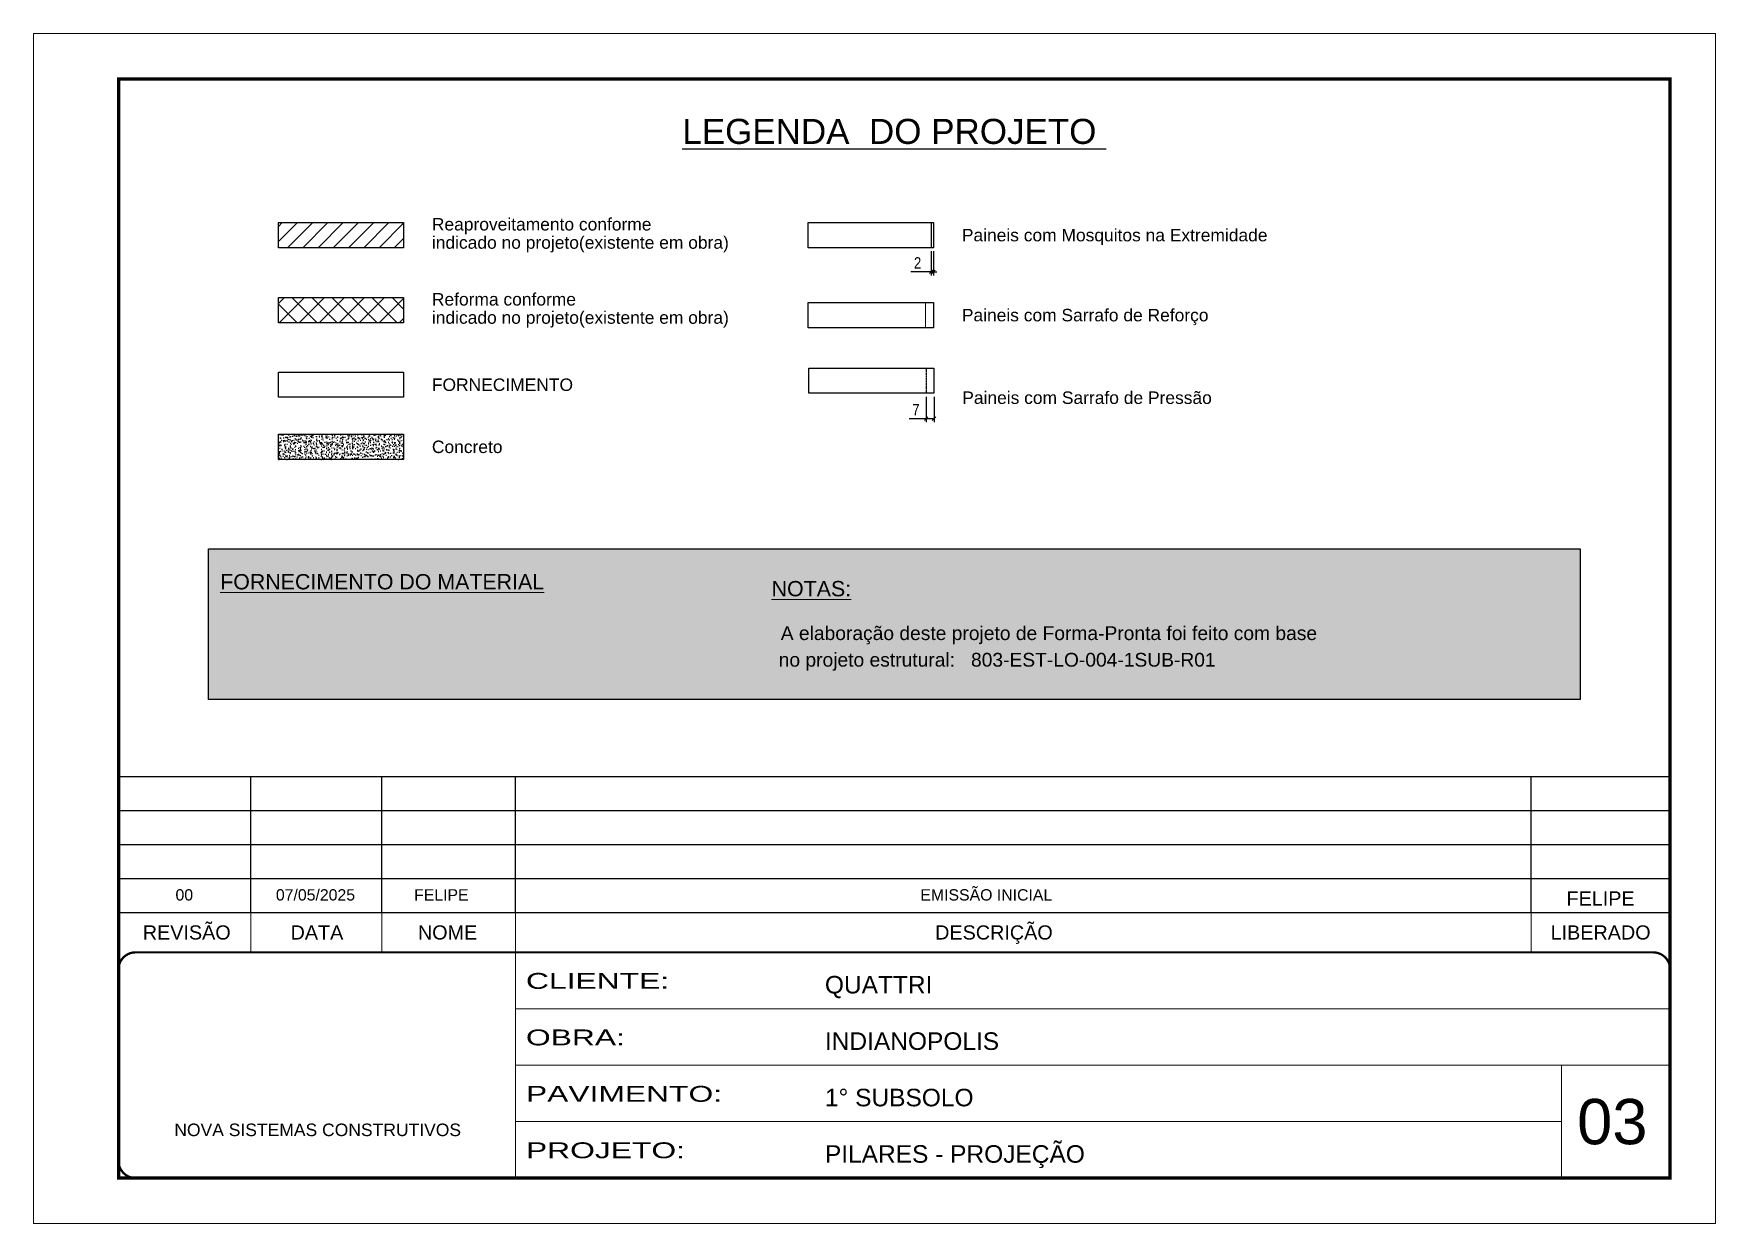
# Model space of a CAD drawing. Header units: millimetres. Extents: x 1945 to 8225, y 304 to 15137.
# Drawn here: x 5128 to 6613, y 14087 to 15137 of the extents above; entities that cross this region are included whole.
import ezdxf
from ezdxf.enums import TextEntityAlignment as Align

# ---------------------------------------------------------------- set-up
doc = ezdxf.new("R2010")
doc.units = ezdxf.units.MM
for name, pattern in [('CONTINUO', [0]), ('DASHED', [0.75, 0.5, -0.25]), ('HIDDEN', [0.375, 0.25, -0.125])]:
    doc.linetypes.add(name, pattern=pattern)
for name, color, linetype, lineweight in [('CARIMBO', 255, 'Continuous', 9), ('Folhas', 255, 'Continuous', 9), ('Hachura', 251, 'Continuous', 9), ('SARRAFO DE PRESSAO', 251, 'DASHED', 9)]:
    doc.layers.add(name, color=color, linetype=linetype, lineweight=lineweight)
for name, color, linetype in [('COTA', 241, 'Continuous'), ('cotas', 4, 'Continuous'), ('Painéis', 200, 'Continuous'), ('SARR_2.2x7', 40, 'Continuous')]:
    doc.layers.add(name, color=color, linetype=linetype)
doc.layers.add('Demarcação 2', color=7, linetype='Continuous', lineweight=9, true_color=0xe0e0e0)
doc.styles.add('ARIAL', font='arial.ttf')
doc.styles.add('COTA TECNICA-50', font='techl___.ttf', dxfattribs={"height": 10})
doc.styles.add('Tecnologia', font='')
doc.styles.get('Tecnologia').set_extended_font_data('Forgotten Futurist')
doc.dimstyles.new('COTA PAINEL-50', dxfattribs={"dimtxt": 10, "dimasz": 3, "dimexe": 3, "dimexo": 3, "dimgap": 3, "dimtad": 1, "dimdec": 1, "dimzin": 12, "dimdsep": 46, "dimtxsty": 'COTA TECNICA-50', "dimblk1": 'OBLIQUE', "dimblk2": 'OBLIQUE', "dimsah": 1, "dimcen": 0.9, "dimclrd": 4, "dimclre": 4, "dimclrt": 240, "dimadec": 1, "dimazin": 3, "dimtfac": 1, "dimtdec": 1, "dimtmove": 0, "dimatfit": 3, "dimfxl": 1, "dimtolj": 1, "dimtzin": 12, "dimarcsym": 0})

# ---------------------------------------------------------------- blocks, each defined once
blk = doc.blocks.new('_Oblique')
at = {"color": 0, "linetype": 'ByBlock', "lineweight": -2}
blk.add_line((-0.5, -0.5), (0.5, 0.5), dxfattribs=at)
blk = doc.blocks.new('*D400')
at = {"layer": 'cotas', "color": 4, "lineweight": -2, "transparency": 16777216}
for p, q in [((5921, 14945.2), (5921, 14923.8)), ((5923, 14945.2), (5923, 14923.8)), ((5921, 14926.8), (5902.9, 14926.8)), ((5923, 14926.8), (5921, 14926.8)), ((5923, 14926.8), (5926, 14926.8))]:
    blk.add_line(p, q, dxfattribs=at)
at = {"layer": 'Defpoints', "color": 0, "transparency": 16777216}
for p in [(5921, 14948.2), (5923, 14948.2), (5921, 14926.8)]:
    blk.add_point(p, dxfattribs=at)
at = {"layer": 'cotas', "color": 4, "lineweight": -2, "transparency": 16777216, "xscale": 3, "yscale": 3, "zscale": 3}
blk.add_blockref('_Oblique', (5921, 14926.8), dxfattribs=at)
at = {"layer": 'cotas', "color": 4, "lineweight": -2, "transparency": 16777216, "xscale": 3, "yscale": 3, "zscale": 3, "rotation": 180}
blk.add_blockref('_Oblique', (5923, 14926.8), dxfattribs=at)
at = {"layer": 'cotas', "color": 240, "transparency": 16777216, "insert": (5908.9, 14934.8), "char_height": 10, "attachment_point": 5, "style": 'COTA TECNICA-50'}
blk.add_mtext('\\A1;2', dxfattribs=at)
blk = doc.blocks.new('*D401')
at = {"layer": 'cotas', "color": 4, "lineweight": -2, "transparency": 16777216}
for p, q in [((5916.4, 14816.7), (5916.4, 14794.3)), ((5923.4, 14816.7), (5923.4, 14794.3)), ((5916.4, 14797.3), (5901.6, 14797.3)), ((5923.4, 14797.3), (5916.4, 14797.3))]:
    blk.add_line(p, q, dxfattribs=at)
at = {"layer": 'Defpoints', "color": 0, "transparency": 16777216}
for p in [(5916.4, 14819.7), (5923.4, 14819.7), (5916.4, 14797.3)]:
    blk.add_point(p, dxfattribs=at)
at = {"layer": 'cotas', "color": 4, "lineweight": -2, "transparency": 16777216, "xscale": 3, "yscale": 3, "zscale": 3, "rotation": 180}
blk.add_blockref('_Oblique', (5916.4, 14797.3), dxfattribs=at)
at = {"layer": 'cotas', "color": 4, "lineweight": -2, "transparency": 16777216, "xscale": 3, "yscale": 3, "zscale": 3}
blk.add_blockref('_Oblique', (5923.4, 14797.3), dxfattribs=at)
at = {"layer": 'cotas', "color": 240, "transparency": 16777216, "insert": (5907.5, 14805.3), "char_height": 10, "attachment_point": 5, "style": 'COTA TECNICA-50'}
blk.add_mtext('\\A1;7', dxfattribs=at)
blk = doc.blocks.new('9999999999')
at = {"color": 30, "linetype": 'CONTINUO'}
for p, q in [((98564.6, 34230.2), (98564.6, 34429.4)), ((98564.6, 34379.6), (99584, 34379.6)), ((98564.6, 34329.8), (99488, 34329.8)), ((99584, 34329.8), (99488, 34329.8)), ((99488, 34329.8), (99488, 34230.2)), ((98564.6, 34280), (99488, 34280))]:
    blk.add_line(p, q, dxfattribs=at)
at = {"color": 30, "linetype": 'CONTINUO', "const_width": 2}
blk.add_lwpolyline([(99584, 34230.2), (99584, 34414.4, 0.414214), (99569, 34429.4), (98229, 34429.4, 0.414214), (98214, 34414.4), (98214, 34245.2, 0.414214), (98229, 34230.2), (99584, 34230.2)], format="xyb", dxfattribs=at)
at = {"layer": 'Folhas'}
blk.add_lwpolyline([(98139, 34190.2), (99624, 34190.2), (99624, 35240.2), (98139, 35240.2)], close=True, dxfattribs=at)
at = {"layer": 'Folhas', "color": 30, "const_width": 3}
blk.add_lwpolyline([(98214, 34230.2), (99584, 34230.2), (99584, 35200.2), (98214, 35200.2)], close=True, dxfattribs=at)
at = {"color": 7, "linetype": 'Continuous', "ltscale": 5, "style": 'ARIAL'}
for s, height, p in [('QUATTRI', 15.48, (98837.7, 34393.1)), ('INDIANOPOLIS', 15.483, (98837.7, 34343.3)), ('1° SUBSOLO', 15.48, (98837.7, 34293.5)), ('NOVA SISTEMAS CONSTRUTIVOS', 11.059, (98263.2, 34267.2)), ('PILARES - PROJEÇÃO', 15.483, (98837.7, 34243.7))]:
    blk.add_text(s, height=height, dxfattribs=at).set_placement(p)
at = {"layer": 'Folhas', "color": 7, "style": 'Tecnologia', "width": 1.5}
for s, p in [('CLIENTE:', (98573.7, 34397.2)), ('OBRA:', (98573.7, 34347.3)), ('PAVIMENTO:', (98573.7, 34297.5)), ('PROJETO:', (98573.7, 34247.7))]:
    blk.add_text(s, height=14, dxfattribs=at).set_placement(p)

msp = doc.modelspace()

# ---------------------------------------------------------------- hatches: boundary and pattern name
at = {"layer": 'COTA', "linetype": 'ByBlock'}
h = msp.add_hatch(dxfattribs=at)
h.set_pattern_fill('AR-CONC', color=256, scale=0.9, style=0)
h.set_pattern_definition([(50, (-93010.621, -20103.096), (6.45534164, -0.56476921), [0.675, -7.425]), (355, (-93010.621, -20103.096), (-1.248762, 6.7697292), [0.54, -5.94]), (100.4514445, (-93010.083, -20103.143), (5.20657962, 6.20495992), [0.57366173, -6.310279]), (46.1842, (-93010.621, -20101.296), (9.605172, -1.4896735), [1.0125, -11.1375]), (96.635635, (-93009.821, -20101.42), (8.4119575, 8.7670674), [0.8604931, -9.4654238]), (351.184164, (-93010.621, -20101.296), (8.4119575, 8.7670674), [0.81, -8.91]), (21, (-93009.721, -20101.746), (5.37216347, -3.62357002), [0.675, -7.425]), (326, (-93009.721, -20101.746), (2.189838, 6.5263504), [0.54, -5.94]), (71.451445, (-93009.2735, -20102.048), (7.5620014, 2.90278038), [0.5736617, -6.310279]), (37.5, (-93010.6212, -20103.0959), (0.1094387, 2.996044684), [0, -5.868, 0, -6.03, 0, -5.9625]), (7.5, (-93010.6212, -20103.096), (2.36762584, 3.54970541), [0, -3.438, 0, -5.733, 0, -2.2725]), (327.5, (-93012.6282, -20103.0959), (4.804401926, -0.202993846), [0, -2.25, 0, -7.02, 0, -9.315]), (317.5, (-93013.528, -20103.096), (5.24867552, 0.90094484), [0, -2.925, 0, -4.662, 0, -6.615])])
h.paths.add_polyline_path([(5455.03, 14761.34), (5455.03, 14783.59), (5344.46, 14783.59), (5344.46, 14761.34)])
at = {"layer": 'Demarcação 2'}
h = msp.add_hatch(color=8, dxfattribs=at)
h.set_gradient(color1=(112, 112, 112), one_color=1, tint=1, name='SPHERICAL')
h.paths.add_polyline_path([(5282.78, 14682.52), (6494.04, 14682.52), (6494.04, 14549.5), (5282.78, 14549.5)])
at = {"layer": 'Hachura', "linetype": 'ByBlock'}
h = msp.add_hatch(dxfattribs=at)
h.set_pattern_fill('ANSI31', color=256, scale=3)
h.set_pattern_definition([(45, (-127076.143, -20103.096), (-6.7351921, 6.7351921), [])])
h.paths.add_polyline_path([(5455.03, 14970.43), (5344.46, 14970.43), (5344.46, 14948.18), (5455.03, 14948.18)])
h = msp.add_hatch(dxfattribs=at)
h.set_pattern_fill('ANSI37', color=256, scale=100)
h.set_pattern_definition([(45, (-111805.671, -20103.096), (-8.8388348, 8.8388348), []), (135, (-111805.671, -20103.096), (-8.8388348, -8.8388348), [])])
h.paths.add_polyline_path([(5455.03, 14904.2), (5344.46, 14904.2), (5344.46, 14881.94), (5455.03, 14881.94)])

# ---------------------------------------------------------------- linework, layer by layer
at = {"color": 30}
for p, q in [((5203.36, 14481.35), (6573.36, 14481.35)), ((5320.12, 14361.35), (5320.12, 14481.35)), ((5435.78, 14361.35), (5435.78, 14481.35)), ((5553.94, 14361.35), (5553.94, 14481.35)), ((6450.7, 14361.35), (6450.7, 14481.35)), ((5203.36, 14451.35), (6573.36, 14451.35)), ((5203.36, 14421.35), (6573.36, 14421.35)), ((5203.36, 14391.35), (6573.36, 14391.35))]:
    msp.add_line(p, q, dxfattribs=at)
msp.add_lwpolyline([(5282.78, 14682.52), (6494.04, 14682.52), (6494.04, 14549.5), (5282.78, 14549.5)], close=True, dxfattribs=at)
at = {"color": 30, "const_width": 1}
for points in [[(5203.36, 14361.35), (6573.36, 14361.35)], [(5320.12, 14361.35), (5320.12, 14326.35)], [(5435.78, 14361.35), (5435.78, 14326.35)], [(5553.94, 14361.35), (5553.94, 14326.35)], [(6450.7, 14361.35), (6450.7, 14326.35)]]:
    msp.add_lwpolyline(points, dxfattribs=at)
at = {"layer": 'COTA', "linetype": 'ByBlock'}
msp.add_lwpolyline([(5344.46, 14783.59), (5455.03, 14783.59), (5455.03, 14761.34), (5344.46, 14761.34)], close=True, dxfattribs=at)
at = {"layer": 'Painéis'}
msp.add_line((5921, 14970.43), (5921, 14948.18), dxfattribs=at)
for points in [[(5344.46, 14970.43), (5455.03, 14970.43), (5455.03, 14948.18), (5344.46, 14948.18)], [(5812.43, 14970.43), (5923, 14970.43), (5923, 14948.18), (5812.43, 14948.18)], [(5344.46, 14904.2), (5455.03, 14904.2), (5455.03, 14881.94), (5344.46, 14881.94)], [(5812.43, 14899.83), (5923, 14899.83), (5923, 14877.58), (5812.43, 14877.58)], [(5344.46, 14838.39), (5455.03, 14838.39), (5455.03, 14816.14), (5344.46, 14816.14)], [(5812.79, 14842), (5923.36, 14842), (5923.36, 14819.75), (5812.79, 14819.75)]]:
    msp.add_lwpolyline(points, close=True, dxfattribs=at)
at = {"layer": 'SARR_2.2x7', "linetype": 'HIDDEN'}
msp.add_line((5916.36, 14842), (5916.36, 14819.75), dxfattribs=at)
at = {"layer": 'SARRAFO DE PRESSAO'}
for p, q in [((5916, 14899.83), (5919.5, 14899.83)), ((5916, 14899.83), (5916, 14877.58)), ((5923, 14899.83), (5919.5, 14899.83)), ((5923, 14899.83), (5923, 14877.58)), ((5916, 14877.58), (5919.5, 14877.58)), ((5923, 14877.58), (5919.5, 14877.58))]:
    msp.add_line(p, q, dxfattribs=at)

# ---------------------------------------------------------------- block references
at = {"layer": 'SARRAFO DE PRESSAO', "color": 6, "linetype": 'ByBlock'}
msp.add_blockref('9999999999', (-93010.62, -20103.1), dxfattribs=at)

# ---------------------------------------------------------------- texts
at = {"color": 0, "linetype": 'Continuous', "ltscale": 5, "style": 'ARIAL'}
msp.add_text('%%ULEGENDA  DO PROJETO ', height=22.1184, dxfattribs=at).set_placement((5888.27, 15039.79), align=Align.CENTER)
at = {"style": 'ARIAL'}
for s, p in [('FELIPE', (6512, 14373.85)), ('REVISÃO', (5263.54, 14343.85)), ('DATA', (5378.52, 14343.85)), ('NOME', (5493.87, 14343.85)), ('DESCRIÇÃO', (5976.32, 14343.85)), ('LIBERADO', (6512, 14343.85))]:
    msp.add_text(s, height=12.5, dxfattribs=at).set_placement(p, align=Align.MIDDLE_CENTER)
at = {"layer": 'CARIMBO', "style": 'ARIAL'}
for s, p in [('Reaproveitamento conforme ', (5480.03, 14968.88)), ('indicado no projeto(existente em obra)', (5480.03, 14952.79)), ('Paineis com Mosquitos na Extremidade', (5948, 14959.31)), ('Reforma conforme ', (5480.03, 14902.65)), ('Paineis com Sarrafo de Reforço', (5948, 14888.7)), ('indicado no projeto(existente em obra)', (5480.03, 14886.56)), ('FORNECIMENTO', (5480.03, 14827.27)), ('Paineis com Sarrafo de Pressão', (5948.36, 14815.81)), ('Concreto', (5480.03, 14772.46))]:
    msp.add_text(s, height=11, dxfattribs=at).set_placement(p, align=Align.MIDDLE_LEFT)
at = {"layer": 'CARIMBO', "color": 5, "style": 'ARIAL'}
for s, height, p in [('%%UFORNECIMENTO DO MATERIAL', 13.5, (5293.13, 14646.64)), ('%%UNOTAS:', 13.5, (5780.03, 14640.53)), ('  A elaboração deste projeto de Forma-Pronta foi feito com base', 12.15, (5778.67, 14601.92)), ('  no projeto estrutural:', 12.15, (5776.85, 14578.44))]:
    msp.add_text(s, height=height, dxfattribs=at).set_placement(p)
at = {"layer": 'CARIMBO', "color": 1, "style": 'ARIAL'}
msp.add_text('803-EST-LO-004-1SUB-R01 ', height=12.15, dxfattribs=at).set_placement((5956.08, 14578.44))
at = {"layer": 'CARIMBO', "style": 'ARIAL'}
for s, p in [('00', (5253.62, 14372.03)), ('07/05/2025', (5342.27, 14372.03)), ('FELIPE', (5464.31, 14372.03)), ('EMISSÃO INICIAL', (5911.36, 14372.03))]:
    msp.add_text(s, height=10, dxfattribs=at).set_placement(p)
at = {"layer": 'CARIMBO', "color": 7, "style": 'ARIAL'}
msp.add_text('03', height=40, dxfattribs=at).set_placement((6491.27, 14156.91))

# ---------------------------------------------------------------- dimensions: what is measured, and where the dimension line sits
at = {"layer": 'cotas'}
for base, p1, p2, picture, middle in [((5921, 14926.76), (5923, 14948.18), (5921, 14948.18), '*D400', (5908.94, 14934.76)), ((5916.36, 14797.27), (5923.36, 14819.75), (5916.36, 14819.75), '*D401', (5907.49, 14805.34))]:
    dim = msp.add_linear_dim(base=base, p1=p1, p2=p2, dimstyle='COTA PAINEL-50', dxfattribs=at)
    dim.commit()
    dim.dimension.update_dxf_attribs({"geometry": picture, "text_midpoint": middle})

doc.saveas('drawing.dxf')
